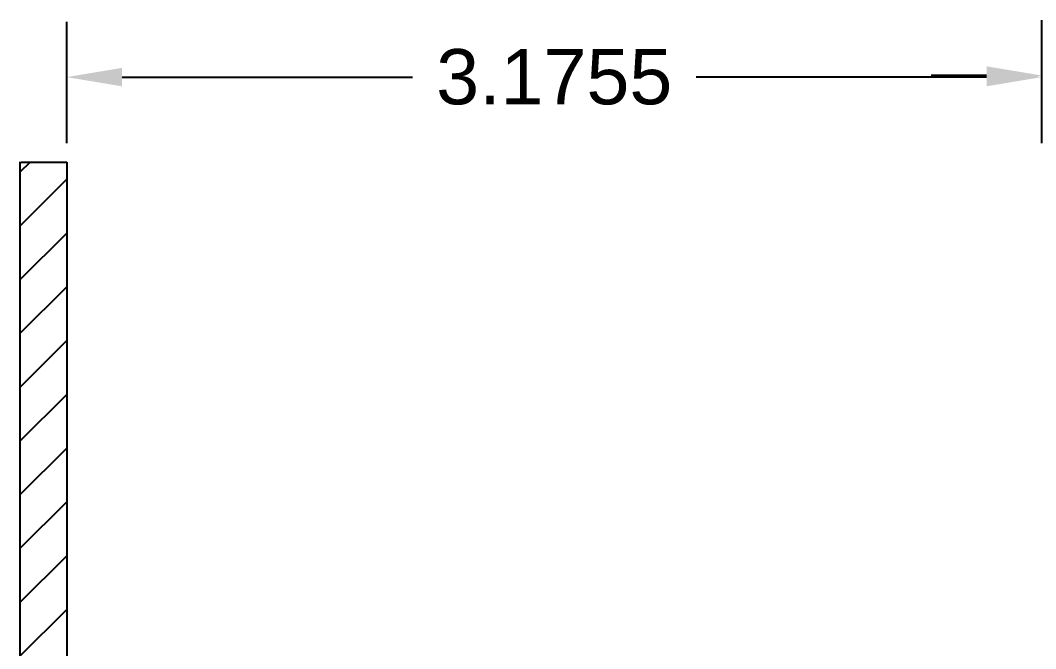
# Model space of a CAD drawing. Header units: inches. Extents: x 159.49 to 167.2, y 195.51 to 204.04.
# Drawn here: x 159.712 to 163.019, y 201.994 to 204.042 of the extents above; entities that cross this region are included whole.
import ezdxf

# ---------------------------------------------------------------- set-up
doc = ezdxf.new("R2010")
doc.units = ezdxf.units.IN
doc.header["$MEASUREMENT"] = 0
doc.layers.add('A-WALL-FULL-EXT', color=7, linetype='Continuous')
doc.styles.get("Standard").update_dxf_attribs({"font": 'Arial.ttf'})
doc.dimstyles.get("Standard").update_dxf_attribs({"dimtxt": 0.18, "dimasz": 0.18, "dimexe": 0.18, "dimexo": 0.0625, "dimgap": 0.09, "dimtad": 0, "dimtih": 1, "dimtoh": 1, "dimdec": 4, "dimzin": 0, "dimdsep": 46, "dimtxsty": 'Standard', "dimcen": 0.09, "dimadec": 0, "dimazin": 0, "dimtfac": 1, "dimtdec": 4, "dimtofl": 0, "dimtmove": 0, "dimatfit": 3, "dimfxl": 1, "dimtolj": 1, "dimtzin": 0, "dimarcsym": 0})

# ---------------------------------------------------------------- blocks, each defined once
blk = doc.blocks.new('*D16')
at = {"color": 0, "lineweight": -2, "transparency": 16777216}
for p, q in [((159.8633, 203.6421), (159.8633, 204.037)), ((163.0388, 203.6421), (163.0388, 204.037)), ((160.0433, 203.857), (160.989, 203.857)), ((162.8588, 203.857), (161.9131, 203.857))]:
    blk.add_line(p, q, dxfattribs=at)
at = {"color": 0, "transparency": 16777216}
for points in [[(160.0433, 203.887), (160.0433, 203.827), (159.8633, 203.857)], [(162.8588, 203.887), (162.8588, 203.827), (163.0388, 203.857)]]:
    blk.add_solid(points, dxfattribs=at)
at = {"color": 0, "transparency": 16777216, "insert": (161.451, 203.857), "char_height": 0.18, "attachment_point": 5}
blk.add_mtext('\\A1;3.1755', dxfattribs=at)
blk = doc.blocks.new('*D17')
at = {"color": 0, "lineweight": -2, "transparency": 16777216}
for p, q in [((163.0388, 203.6421), (163.0388, 204.0422)), ((163.1478, 203.6421), (163.1478, 204.0422)), ((162.8588, 203.8622), (162.6788, 203.8622)), ((163.3278, 203.8622), (163.5078, 203.8622))]:
    blk.add_line(p, q, dxfattribs=at)
at = {"color": 0, "transparency": 16777216}
for points in [[(162.8588, 203.8922), (162.8588, 203.8322), (163.0388, 203.8622)], [(163.3278, 203.8922), (163.3278, 203.8322), (163.1478, 203.8622)]]:
    blk.add_solid(points, dxfattribs=at)
at = {"color": 0, "transparency": 16777216, "insert": (163.9699, 203.8622), "char_height": 0.18, "attachment_point": 5}
blk.add_mtext('\\A1;0.1090', dxfattribs=at)

msp = doc.modelspace()

# ---------------------------------------------------------------- hatches: boundary and pattern name
at = {"layer": 'A-WALL-FULL-EXT'}
h = msp.add_hatch(dxfattribs=at)
h.set_pattern_fill('ANSI31', color=256, scale=0.991306)
h.set_pattern_definition([(45, (147.39636, 185.97495), (-0.08761986, 0.08761986), [])])
h.paths.add_polyline_path([(159.86328, 203.57962), (159.71204, 203.57962), (159.71204, 199.95144), (159.86328, 199.95144)])

# ---------------------------------------------------------------- linework, layer by layer
for p, q in [((159.71204, 199.95299), (159.71204, 203.58116)), ((159.71458, 203.57962), (159.86328, 203.57962)), ((159.86328, 203.57962), (159.86328, 199.95144))]:
    msp.add_line(p, q, dxfattribs=at)

# ---------------------------------------------------------------- dimensions: what is measured, and where the dimension line sits
for base, p1, p2, picture, middle in [((163.147848, 203.8622), (163.038805, 203.579615), (163.147848, 203.579615), '*D17', (163.969881, 203.8622)), ((163.0388, 203.85697), (159.86328, 203.57962), (163.0388, 203.57962), '*D16', (161.45104, 203.85697))]:
    dim = msp.add_linear_dim(base=base, p1=p1, p2=p2, dimstyle='Standard')
    dim.commit()
    dim.dimension.update_dxf_attribs({"geometry": picture, "text_midpoint": middle})

doc.saveas('drawing.dxf')
